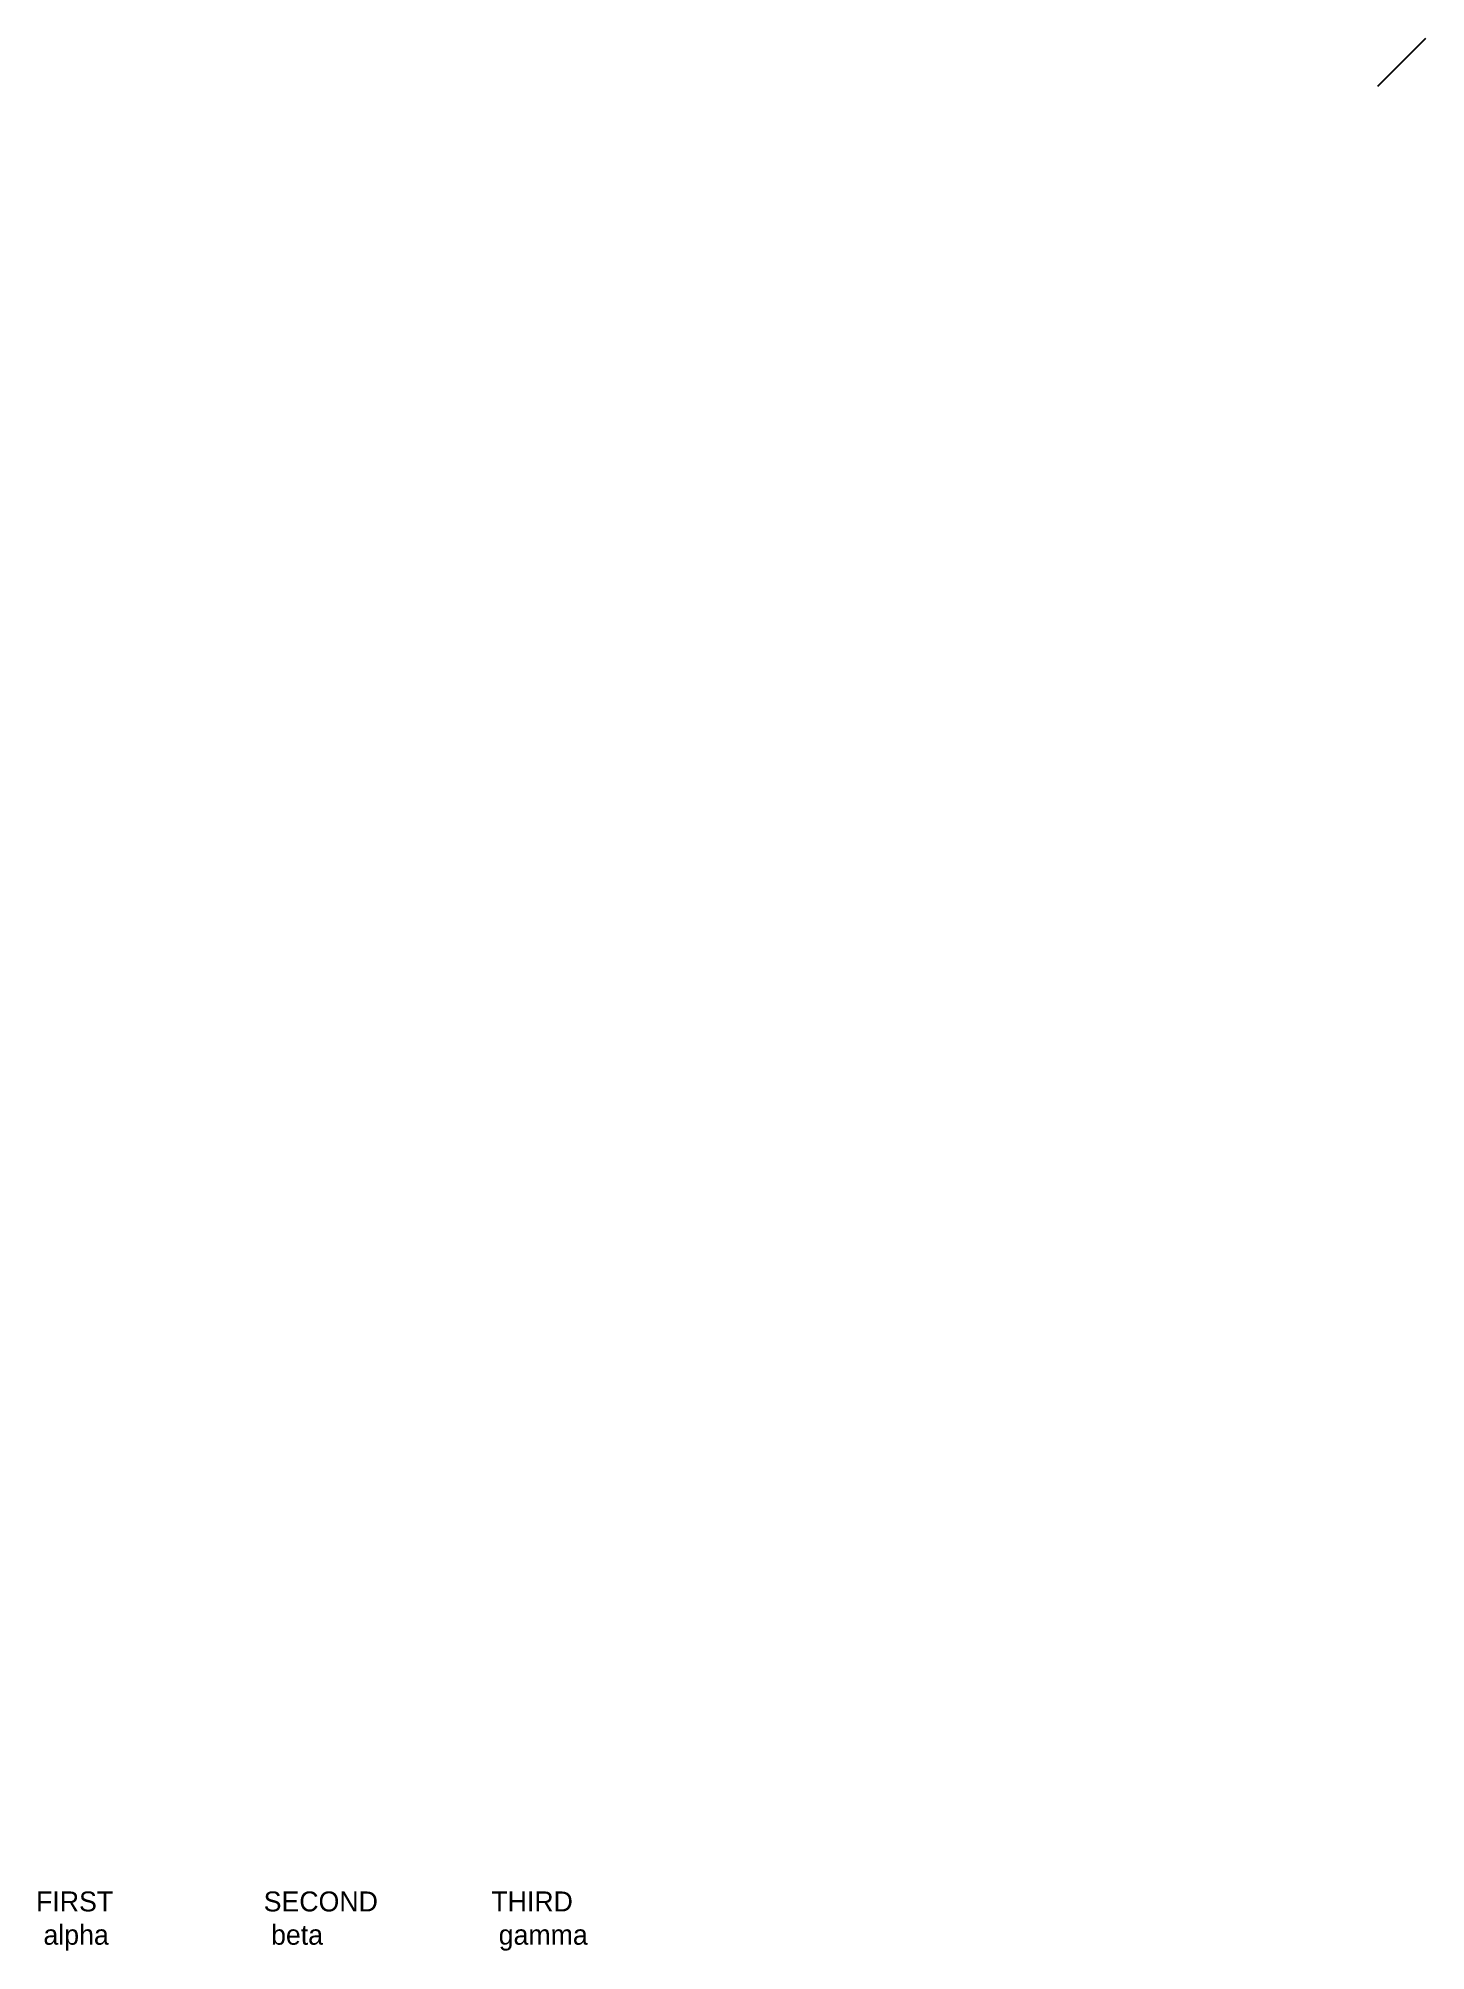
# Model space of a CAD drawing. Header units: metres. Extents: x 17 to 104, y -15 to 105.
import ezdxf

# ---------------------------------------------------------------- set-up
doc = ezdxf.new("R2010")
doc.units = ezdxf.units.M

msp = doc.modelspace()

# ---------------------------------------------------------------- linework, layer by layer
msp.add_line((101, 102, 103), (104, 105, 106))

# ---------------------------------------------------------------- texts
note = msp.add_mtext_static_columns([''] * 3, width=12.5, gutter_width=1.75, height=20.25, dxfattribs=dict(insert=(17, -11, 3), char_height=1.25, attachment_point=1))
for column, words in zip([note] + note.columns.linked_columns, ['FIRST \\P alpha\\NSECOND \\P beta\\NTHIRD \\P gamma', '', '']):
    column.text = words

doc.saveas('drawing.dxf')
